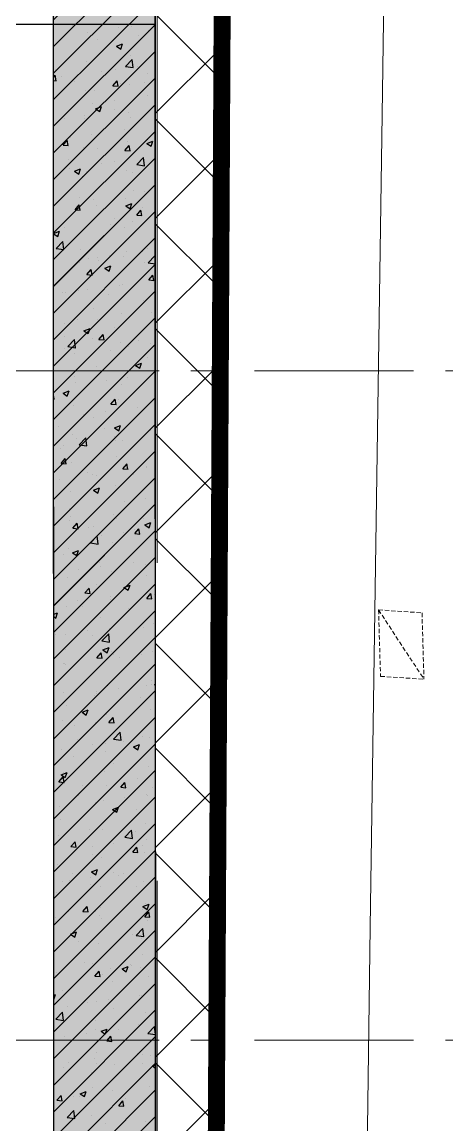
# Model space of a CAD drawing. Header units: millimetres. Extents: x -346728 to 1320345, y -537202 to -385966.
# Drawn here: x 241120 to 246128, y -457691 to -444677 of the extents above; entities that cross this region are included whole.
import ezdxf
from ezdxf.xclip import XClip

# ---------------------------------------------------------------- set-up
doc = ezdxf.new("R2010")
doc.units = ezdxf.units.MM
doc.header["$LTSCALE"] = 100
doc.header["$XCLIPFRAME"] = 2
for name, pattern in [('DASHED2', [0.375, 0.25, -0.125]), ('NETNHA500', [0.75, 0.5, -0.25]), ('X1326_GLB$0$CENTER', [2, 1.25, -0.25, 0.25, -0.25])]:
    doc.linetypes.add(name, pattern=pattern)
for name, color, linetype, lineweight in [('0 T TEXT', 7, 'Continuous', 13), ('L.DUONG', 234, 'Continuous', 15), ('LINE', 7, 'Continuous', 13), ('X1326_GLB$0$A-tim', 8, 'X1326_GLB$0$CENTER', 9)]:
    doc.layers.add(name, color=color, linetype=linetype, lineweight=lineweight)
for name, color, linetype in [('hach', 253, 'Continuous'), ('NHA', 3, 'NETNHA500'), ('W2', 4, 'Continuous'), ('X1326_COL_B4$0$CS', 253, 'Continuous'), ('XR_1326_csPL$0$hach', 253, 'Continuous'), ('XR_1326_csPL$0$W2', 4, 'Continuous')]:
    doc.layers.add(name, color=color, linetype=linetype)
doc.linetypes.add('FENCELINE2', pattern='A,0.25,-0.1,[132,ltypeshp.shx,S=0.1,R=0,X=-0.1,Y=0],-0.1,1', length=1.45)

# ---------------------------------------------------------------- blocks, each defined once
blk = doc.blocks.new('LVL-KHUNGTEN')
blk.add_lwpolyline([(61072.9, 41092.8), (119123.5, 41092.8), (119123.5, 61.9), (61072.9, 61.9)], close=True)
blk = doc.blocks.new('mb duong hh')
at = {"layer": '0 T TEXT', "color": 8, "linetype": 'DASHED2', "ltscale": 300}
blk.add_lwpolyline([(75940, 34596), (80501, 41668), (80491, 88861), (75484, 93868), (-20031, 93860), (-33610, 75885), (-26182, 55955), (-6300, 2612), (0, 0)], close=True, dxfattribs=at)
at = {"layer": 'LINE', "color": 252, "lineweight": 9}
blk.add_lwpolyline([(46995, 21406), (48214, 19209), (55528, 22490), (79633, 34556), (82900, 40330), (83008, 48620), (83152, 58204), (83577, 88420), (83093, 88629)], dxfattribs=at)
at = {"layer": 'NHA', "color": 252, "lineweight": 9}
for p, q in [((83108, 52364), (83620, 52330)), ((83108, 52364), (83643, 51546)), ((83108, 52364), (83131, 51580)), ((83620, 52330), (83643, 51546)), ((83131, 51580), (83643, 51546))]:
    blk.add_line(p, q, dxfattribs=at)
blk = doc.blocks.new('MB HANG RAO TAM')
h = blk.add_hatch()
h.set_pattern_fill('ANSI37', color=8, scale=7000, style=0)
h.set_pattern_definition([(45, (527887.4, 631399.9), (-618.7184, 618.7184), []), (135, (527887.4, 631399.9), (-618.7184, -618.7184), [])])
h.paths.add_polyline_path([(89794, 74797), (94796, 69797), (94804, 22611), (90246, 15544), (52523, -1634), (34324, -9922), (14325, -19029), (8025, -16417), (-19267, 56832), (-5688, 74797), (41806, 74797), (65797, 74797)], flags=16)
h.paths.add_polyline_path([(-17293, 40146), (-15160, 40938), (-12777, 34516), (-15127, 33730), (-10493, 20001), (4784, -19373), (12548, -21453), (91490, 14752), (95488, 20874), (95620, 46027), (95770, 74597), (91825, 78101), (52350, 76926), (14008, 75822), (-9259, 75871), (-23844, 71027), (-24251, 60760)])
at = {"layer": 'L.DUONG', "color": 94, "linetype": 'FENCELINE2', "ltscale": 25, "const_width": 200, "elevation": 7850}
blk.add_lwpolyline([(13898, 75822), (14369, 75824), (20809, 75968), (32497, 76335), (48850, 76822), (75776, 77623), (91825, 78101), (95770, 74597), (95712, 63657), (95684, 58344), (95610, 44235), (95553, 33268), (95488, 20874), (91490, 14752), (75806, 7559), (49624, -4449), (26632, -14994), (12548, -21453), (4784, -19373), (0, -7161), (-6626, 9890)], dxfattribs=at)
at = {"layer": 'XR_1326_csPL$0$W2', "color": 7, "ltscale": 0.5, "elevation": 0}
blk.add_lwpolyline([(8025, -16417), (14325, -19029), (90246, 15544), (94804, 22611), (94796, 69797), (89794, 74797), (-5688, 74797), (-19267, 56832)], close=True, dxfattribs=at)

msp = doc.modelspace()

# ---------------------------------------------------------------- hatches: boundary and pattern name
at = {"layer": 'hach'}
h = msp.add_hatch(dxfattribs=at)
h.set_pattern_fill('ANSI31', color=256, scale=70)
h.set_pattern_definition([(45, (121918.56, -508591.22), (-157.15448, 157.15448), [])])
h.paths.add_polyline_path([(142200.7, -410142.2), (128621.2, -428107.5), (155914.1, -501359), (162214.1, -503970.9), (238136.4, -469396.6), (242695.2, -462329.4), (242687.2, -415142.7), (237685.1, -410142.2)])
h.paths.add_polyline_path([(142797.9, -411342.2), (129975.7, -428305.7), (156856.2, -500450.6), (162191.6, -502662.6), (237318.8, -468450.4), (241495.1, -461976.1), (241487, -415639.4), (237188.2, -411342.2)], flags=16)
h = msp.add_hatch(dxfattribs=at)
h.set_pattern_fill('AR-CONC', color=256, scale=4)
h.set_pattern_definition([(50, (121918.56, -508591.2), (728.7387, -63.7563), [76.2, -838.2]), (355, (121918.56, -508591.2), (-140.9737, 764.2274), [60.96, -670.5623]), (100.45144, (121979.3, -508596.54), (587.765, 700.471), [64.76, -712.361]), (46.1842, (121918.6, -508388), (1084.316, -168.1693), [114.3, -1257.3]), (96.63556, (122008.9, -508402), (949.6165, 989.7045), [97.14, -1068.5424]), (351.18415, (121918.6, -508388), (949.6165, 989.7045), [91.44, -1005.839]), (21, (122020.16, -508438.8), (606.4576, -409.0608), [76.2, -838.2]), (326, (122020.16, -508438.8), (247.208, 736.752), [60.96, -670.56]), (71.45144, (122070.7, -508472.9), (853.6657, 327.691), [64.76, -712.3598]), (37.5, (121918.56, -508591.22), (12.3544, 338.22016), [0, -662.432, 0, -680.72, 0, -673.1]), (7.5, (121918.56, -508591.22), (267.27865, 400.7223), [0, -388.112, 0, -647.192, 0, -256.54]), (327.5, (121692, -508591.22), (542.3624, -22.91498), [0, -254, 0, -792.48, 0, -1051.56]), (317.5, (121590.4, -508591.2), (592.5167, 101.706), [0, -330.2, 0, -526.288, 0, -746.76])])
h.paths.add_polyline_path([(142200.7, -410142.2), (128621.2, -428107.5), (155914.1, -501359), (162214.1, -503970.9), (238136.4, -469396.6), (242695.2, -462329.4), (242687.2, -415142.7), (237685.1, -410142.2)])
h.paths.add_polyline_path([(142797.9, -411342.2), (129975.7, -428305.7), (156856.2, -500450.6), (162191.6, -502662.6), (237318.8, -468450.4), (241495.1, -461976.1), (241487, -415639.4), (237188.2, -411342.2)], flags=16)

# ---------------------------------------------------------------- linework, layer by layer
at = {"layer": 'W2', "ltscale": 0.5, "elevation": -1404.9}
for points in [[(142200.7, -410142.2), (128621.2, -428107.5), (155914.1, -501359), (162214.1, -503970.9), (238136.4, -469396.6), (242695.2, -462329.4), (242686.9, -415142.1), (237685.1, -410142.2)], [(142797.9, -411342.2), (129975.7, -428305.7), (156856.2, -500450.6), (162191.6, -502662.6), (237318.8, -468450.4), (241495.1, -461976.1), (241487, -415639.4), (237188.2, -411342.2)]]:
    msp.add_lwpolyline(points, close=True, dxfattribs=at)
at = {"layer": 'X1326_COL_B4$0$CS', "linetype": 'ByBlock', "ltscale": 8, "elevation": -1404.9, "flags": 128}
msp.add_lwpolyline([(242692.2, -444707.5), (115342.7, -444707.5)], dxfattribs=at)
at = {"layer": 'X1326_GLB$0$A-tim', "ltscale": 15}
for p, q in [((120859.5, -448791.5, -1404.9), (255546, -448791.5, -1404.9)), ((120859.5, -456691.6, -1404.9), (255546, -456691.6, -1404.9))]:
    msp.add_line(p, q, dxfattribs=at)
at = {"layer": 'XR_1326_csPL$0$hach', "color": 250}
for p, q in [((241492.2, -444964.6, -1404.9), (242692, -443764.7, -1404.9)), ((241492.2, -445278.9, -1404.9), (242692.1, -444079, -1404.9)), ((241492.3, -445593.1, -1404.9), (242692.2, -444393.2, -1404.9)), ((241492.3, -445907.4, -1404.9), (242692.2, -444707.5, -1404.9)), ((241717.3, -444721.3, -1404.9), (241717.3, -444721.3, -1404.9)), ((241891.7, -444804.3, -1404.9), (241891.7, -444804.3, -1404.9)), ((242259.6, -444744.2, -1404.9), (242259.6, -444744.2, -1404.9)), ((242413.3, -444732.7, -1404.9), (242413.3, -444732.7, -1404.9)), ((242604.6, -444780.8, -1404.9), (242604.6, -444780.8, -1404.9)), ((241849.1, -444917.1, -1404.9), (241849.1, -444917.1, -1404.9)), ((242012.1, -444882.5, -1404.9), (242012.1, -444882.5, -1404.9)), ((242232.4, -444963.5, -1404.9), (242303.5, -444936.2, -1404.9)), ((242282.9, -444997.7, -1404.9), (242303.5, -444936.3, -1404.9)), ((242490.8, -444832.6, -1404.9), (242490.8, -444832.6, -1404.9)), ((241492.4, -446221.6, -1404.9), (242692.3, -445021.8, -1404.9)), ((242232.3, -444963.6, -1404.9), (242282.9, -444997.7, -1404.9)), ((242401, -445070.9, -1404.9), (242401, -445070.9, -1404.9)), ((241879.3, -445142.5, -1404.9), (241879.3, -445142.5, -1404.9)), ((242338.1, -445201.4, -1404.9), (242417.3, -445119, -1404.9)), ((242338.1, -445201.4, -1404.9), (242428.5, -445215.4, -1404.9)), ((242428.4, -445215.4, -1404.9), (242417.2, -445119, -1404.9)), ((242477.9, -445199.8, -1404.9), (242477.9, -445199.8, -1404.9)), ((241492.2, -445328.7, -1404.9), (241511.3, -445306, -1404.9)), ((241522.9, -445369.7, -1404.9), (241511.1, -445306, -1404.9)), ((241519.4, -445240.5, -1404.9), (241519.4, -445240.5, -1404.9)), ((241581.9, -445317.8, -1404.9), (241581.9, -445317.8, -1404.9)), ((242061.8, -445263.4, -1404.9), (242061.8, -445263.4, -1404.9)), ((242223.5, -445233.3, -1404.9), (242223.5, -445233.3, -1404.9)), ((242604.1, -445286.3, -1404.9), (242604.1, -445286.3, -1404.9)), ((241492.2, -445367, -1404.9), (241523, -445369.7, -1404.9)), ((241492.4, -446535.9, -1404.9), (242692.3, -445336, -1404.9)), ((241733.6, -445376.9, -1404.9), (241733.6, -445376.9, -1404.9)), ((242191.1, -445428.1, -1404.9), (242240, -445369.7, -1404.9)), ((242191.1, -445428.1, -1404.9), (242251.8, -445433.4, -1404.9)), ((242251.6, -445433.5, -1404.9), (242239.8, -445369.8, -1404.9)), ((242276, -445399.9, -1404.9), (242276, -445399.9, -1404.9)), ((242388.6, -445409.2, -1404.9), (242388.6, -445409.2, -1404.9)), ((242562.6, -445387, -1404.9), (242562.6, -445387, -1404.9)), ((241867, -445480.7, -1404.9), (241867, -445480.7, -1404.9)), ((241970.1, -445488.7, -1404.9), (241970.1, -445488.7, -1404.9)), ((242595.4, -445549.9, -1404.9), (242595.4, -445549.9, -1404.9)), ((241492.5, -446850.1, -1404.9), (242692.4, -445650.3, -1404.9)), ((241956.2, -445634, -1404.9), (241956.2, -445634, -1404.9)), ((241985.1, -445700.3, -1404.9), (242056.3, -445673, -1404.9)), ((241985.1, -445700.4, -1404.9), (242035.6, -445734.5, -1404.9)), ((242035.6, -445734.5, -1404.9), (242056.2, -445673.1, -1404.9)), ((242210.6, -445600.5, -1404.9), (242210.6, -445600.5, -1404.9)), ((242213.6, -445711.8, -1404.9), (242213.6, -445711.8, -1404.9)), ((241621.1, -445813.5, -1404.9), (241621.1, -445813.5, -1404.9)), ((241854.6, -445818.9, -1404.9), (241854.6, -445818.9, -1404.9)), ((241859.6, -445779.8, -1404.9), (241859.6, -445779.8, -1404.9)), ((242376.3, -445747.4, -1404.9), (242376.3, -445747.4, -1404.9)), ((242402, -445802.7, -1404.9), (242402, -445802.7, -1404.9)), ((241492.5, -447164.4, -1404.9), (242692.4, -445964.5, -1404.9)), ((242328.1, -445950.6, -1404.9), (242328.1, -445950.6, -1404.9)), ((241603.3, -446128.6, -1404.9), (241652.3, -446070.2, -1404.9)), ((241663.8, -446133.9, -1404.9), (241652.1, -446070.2, -1404.9)), ((241689, -446034.7, -1404.9), (241689, -446034.7, -1404.9)), ((241943.3, -446001.3, -1404.9), (241943.3, -446001.3, -1404.9)), ((242363.9, -446085.6, -1404.9), (242363.9, -446085.6, -1404.9)), ((242591.6, -446109.3, -1404.9), (242662.7, -446082, -1404.9)), ((242591.6, -446109.4, -1404.9), (242642.1, -446143.5, -1404.9)), ((242601.6, -446067.4, -1404.9), (242601.6, -446067.4, -1404.9)), ((242642.1, -446143.5, -1404.9), (242662.7, -446082.1, -1404.9)), ((241603.3, -446128.6, -1404.9), (241664, -446133.9, -1404.9)), ((241842.3, -446157.1, -1404.9), (241842.3, -446157.1, -1404.9)), ((242009.1, -446169.1, -1404.9), (242009.1, -446169.1, -1404.9)), ((242332, -446192.3, -1404.9), (242381, -446134, -1404.9)), ((242332, -446192.3, -1404.9), (242392.8, -446197.7, -1404.9)), ((242392.6, -446197.7, -1404.9), (242380.8, -446134, -1404.9)), ((241492.6, -447478.7, -1404.9), (242692.5, -446278.8, -1404.9)), ((241661.8, -446299, -1404.9), (241661.8, -446299, -1404.9)), ((242060.8, -446351.3, -1404.9), (242060.8, -446351.3, -1404.9)), ((242204.2, -446321.9, -1404.9), (242204.2, -446321.9, -1404.9)), ((242472.8, -446359.3, -1404.9), (242552, -446276.8, -1404.9)), ((242472.8, -446359.2, -1404.9), (242563.2, -446373.3, -1404.9)), ((242563.1, -446373.3, -1404.9), (242551.9, -446276.8, -1404.9)), ((241676, -446402, -1404.9), (241676, -446402, -1404.9)), ((241737.9, -446437, -1404.9), (241809.1, -446409.7, -1404.9)), ((241737.9, -446437.1, -1404.9), (241788.4, -446471.2, -1404.9)), ((241788.4, -446471.2, -1404.9), (241809, -446409.8, -1404.9)), ((241829.9, -446495.4, -1404.9), (241829.9, -446495.4, -1404.9)), ((241876, -446435.5, -1404.9), (241876, -446435.5, -1404.9)), ((242351.6, -446423.8, -1404.9), (242351.6, -446423.8, -1404.9)), ((242418.4, -446458.4, -1404.9), (242418.4, -446458.4, -1404.9)), ((241492.7, -447792.9, -1404.9), (242692.5, -446593, -1404.9)), ((242689.5, -446634.1, -1404.9), (242689.5, -446634.1, -1404.9)), ((241793.5, -446752, -1404.9), (241793.5, -446752, -1404.9)), ((242339.2, -446762, -1404.9), (242339.2, -446762, -1404.9)), ((242435.2, -446667.6, -1404.9), (242435.2, -446667.6, -1404.9)), ((242559.6, -446673.6, -1404.9), (242559.6, -446673.6, -1404.9)), ((241744.3, -446892.8, -1404.9), (241793.2, -446834.4, -1404.9)), ((241744.3, -446892.8, -1404.9), (241805, -446898.1, -1404.9)), ((241804.8, -446898.2, -1404.9), (241793, -446834.5, -1404.9)), ((241817.6, -446833.6, -1404.9), (241817.6, -446833.6, -1404.9)), ((241967.1, -446775.3, -1404.9), (241967.1, -446775.3, -1404.9)), ((242002, -446838.4, -1404.9), (242002, -446838.4, -1404.9)), ((242344.4, -446846.1, -1404.9), (242415.5, -446818.8, -1404.9)), ((242344.4, -446846.2, -1404.9), (242394.9, -446880.3, -1404.9)), ((242394.9, -446880.3, -1404.9), (242415.5, -446818.9, -1404.9)), ((242544.4, -446861.3, -1404.9), (242544.4, -446861.3, -1404.9)), ((241492.7, -448107.2, -1404.9), (242692.6, -446907.3, -1404.9)), ((242210.6, -446998.4, -1404.9), (242210.6, -446998.4, -1404.9)), ((242473, -446956.6, -1404.9), (242522, -446898.2, -1404.9)), ((242473, -446956.6, -1404.9), (242533.7, -446961.9, -1404.9)), ((242533.5, -446961.9, -1404.9), (242521.8, -446898.2, -1404.9)), ((241492.5, -447173.1, -1404.9), (241561.9, -447146.5, -1404.9)), ((241526.3, -447152.8, -1404.9), (241526.3, -447152.8, -1404.9)), ((241541.2, -447208, -1404.9), (241561.8, -447146.6, -1404.9)), ((241618.1, -447100.1, -1404.9), (241618.1, -447100.1, -1404.9)), ((242167.9, -447068.3, -1404.9), (242167.9, -447068.3, -1404.9)), ((242326.9, -447100.3, -1404.9), (242326.9, -447100.3, -1404.9)), ((242422.3, -447034.8, -1404.9), (242422.3, -447034.8, -1404.9)), ((241492.5, -447175.1, -1404.9), (241541.2, -447208, -1404.9)), ((241492.8, -448421.4, -1404.9), (242692.6, -447221.5, -1404.9)), ((241523.2, -447349, -1404.9), (241602.3, -447266.5, -1404.9)), ((241613.5, -447363, -1404.9), (241602.3, -447266.5, -1404.9)), ((241805.2, -447171.8, -1404.9), (241805.2, -447171.8, -1404.9)), ((241523.2, -447348.9, -1404.9), (241613.5, -447363, -1404.9)), ((241804.2, -447357.5, -1404.9), (241804.2, -447357.5, -1404.9)), ((242346.5, -447380.4, -1404.9), (242346.5, -447380.4, -1404.9)), ((242539.8, -447384.9, -1404.9), (242539.8, -447384.9, -1404.9)), ((242598.6, -447353.9, -1404.9), (242598.6, -447353.9, -1404.9)), ((241492.8, -448735.7, -1404.9), (242692.7, -447535.8, -1404.9)), ((241792.9, -447510, -1404.9), (241792.9, -447510, -1404.9)), ((241900.6, -447469, -1404.9), (241900.6, -447469, -1404.9)), ((242006.1, -447455.6, -1404.9), (242006.1, -447455.6, -1404.9)), ((242018.4, -447494, -1404.9), (242018.4, -447494, -1404.9)), ((242155, -447435.5, -1404.9), (242155, -447435.5, -1404.9)), ((242314.5, -447438.5, -1404.9), (242314.5, -447438.5, -1404.9)), ((242560.8, -447516.9, -1404.9), (242560.8, -447516.9, -1404.9)), ((242607.5, -447517.2, -1404.9), (242686.7, -447434.7, -1404.9)), ((242607.5, -447517.1, -1404.9), (242692.7, -447530.3, -1404.9)), ((242692.7, -447486.8, -1404.9), (242686.6, -447434.7, -1404.9)), ((241885.2, -447657, -1404.9), (241934.2, -447598.7, -1404.9)), ((241885.2, -447657, -1404.9), (241946, -447662.4, -1404.9)), ((241945.8, -447662.4, -1404.9), (241934, -447598.7, -1404.9)), ((242097.1, -447582.9, -1404.9), (242147.7, -447617, -1404.9)), ((242097.2, -447582.8, -1404.9), (242168.3, -447555.5, -1404.9)), ((242147.7, -447617, -1404.9), (242168.3, -447555.6, -1404.9)), ((242614, -447720.8, -1404.9), (242663, -447662.4, -1404.9)), ((242674.5, -447726.1, -1404.9), (242662.8, -447662.5, -1404.9)), ((242272.5, -447785.6, -1404.9), (242272.5, -447785.6, -1404.9)), ((242302.2, -447776.7, -1404.9), (242302.2, -447776.7, -1404.9)), ((242614, -447720.8, -1404.9), (242674.7, -447726.1, -1404.9)), ((241492.9, -449049.9, -1404.9), (242692.7, -447850.1, -1404.9)), ((241602, -447874, -1404.9), (241602, -447874, -1404.9)), ((241633.3, -447869.7, -1404.9), (241633.3, -447869.7, -1404.9)), ((241780.5, -447848.2, -1404.9), (241780.5, -447848.2, -1404.9)), ((241887.7, -447836.3, -1404.9), (241887.7, -447836.3, -1404.9)), ((242144.4, -447896.9, -1404.9), (242144.4, -447896.9, -1404.9)), ((242686.8, -447919.8, -1404.9), (242686.8, -447919.8, -1404.9)), ((241964.1, -448061.8, -1404.9), (241964.1, -448061.8, -1404.9)), ((242556.6, -447960.1, -1404.9), (242556.6, -447960.1, -1404.9)), ((241492.9, -449364.2, -1404.9), (242692.8, -448164.3, -1404.9)), ((241768.1, -448186.5, -1404.9), (241768.1, -448186.5, -1404.9)), ((242005.2, -448186.3, -1404.9), (242005.2, -448186.3, -1404.9)), ((242289.8, -448114.9, -1404.9), (242289.8, -448114.9, -1404.9)), ((242646.9, -448101.8, -1404.9), (242646.9, -448101.8, -1404.9)), ((241620.4, -448237, -1404.9), (241620.4, -448237, -1404.9)), ((241849.9, -448319.7, -1404.9), (241900.5, -448353.8, -1404.9)), ((241850, -448319.6, -1404.9), (241921.1, -448292.3, -1404.9)), ((241900.5, -448353.8, -1404.9), (241921.1, -448292.4, -1404.9)), ((242207.6, -448284.9, -1404.9), (242207.6, -448284.9, -1404.9)), ((241615.1, -448386.6, -1404.9), (241615.1, -448386.6, -1404.9)), ((241657.9, -448506.9, -1404.9), (241737, -448424.4, -1404.9)), ((241748.2, -448520.9, -1404.9), (241737, -448424.4, -1404.9)), ((241946.6, -448416.1, -1404.9), (241946.6, -448416.1, -1404.9)), ((242026.2, -448421.3, -1404.9), (242075.2, -448362.9, -1404.9)), ((242026.2, -448421.3, -1404.9), (242086.9, -448426.6, -1404.9)), ((242086.7, -448426.6, -1404.9), (242075, -448362.9, -1404.9)), ((242277.4, -448453.1, -1404.9), (242277.4, -448453.1, -1404.9)), ((242488.9, -448439, -1404.9), (242488.9, -448439, -1404.9)), ((241493, -449678.4, -1404.9), (242692.8, -448478.6, -1404.9)), ((241618.4, -448529.6, -1404.9), (241618.4, -448529.6, -1404.9)), ((241657.9, -448506.8, -1404.9), (241748.2, -448520.8, -1404.9)), ((241755.8, -448524.7, -1404.9), (241755.8, -448524.7, -1404.9)), ((242160.8, -448552.5, -1404.9), (242160.8, -448552.5, -1404.9)), ((242379.6, -448502.6, -1404.9), (242379.6, -448502.6, -1404.9)), ((242633.9, -448469.1, -1404.9), (242633.9, -448469.1, -1404.9)), ((241737.9, -448587, -1404.9), (241737.9, -448587, -1404.9)), ((242456.4, -448728.6, -1404.9), (242527.6, -448701.3, -1404.9)), ((242506.9, -448762.8, -1404.9), (242527.5, -448701.4, -1404.9)), ((242595.6, -448640.5, -1404.9), (242595.6, -448640.5, -1404.9)), ((241493, -449992.7, -1404.9), (242692.9, -448792.8, -1404.9)), ((242003.1, -448742.2, -1404.9), (242003.1, -448742.2, -1404.9)), ((242265.1, -448791.4, -1404.9), (242265.1, -448791.4, -1404.9)), ((242456.4, -448728.7, -1404.9), (242506.9, -448762.8, -1404.9)), ((241743.4, -448862.9, -1404.9), (241743.4, -448862.9, -1404.9)), ((241744.4, -448932.5, -1404.9), (241744.4, -448932.5, -1404.9)), ((242112.3, -448903.3, -1404.9), (242112.3, -448903.3, -1404.9)), ((242286.8, -448955.4, -1404.9), (242286.8, -448955.4, -1404.9)), ((242366.7, -448869.8, -1404.9), (242366.7, -448869.8, -1404.9)), ((241499, -449127.1, -1404.9), (241492.9, -449094.1, -1404.9)), ((241602.7, -449056.4, -1404.9), (241653.3, -449090.5, -1404.9)), ((241602.8, -449056.3, -1404.9), (241673.9, -449029, -1404.9)), ((241653.3, -449090.5, -1404.9), (241673.9, -449029.1, -1404.9)), ((241492.9, -449126.5, -1404.9), (241499.2, -449127, -1404.9)), ((241493.1, -450306.9, -1404.9), (242693, -449107.1, -1404.9)), ((241731.1, -449201.1, -1404.9), (241731.1, -449201.1, -1404.9)), ((242167.2, -449185.5, -1404.9), (242216.2, -449127.1, -1404.9)), ((242167.2, -449185.5, -1404.9), (242227.9, -449190.8, -1404.9)), ((242227.7, -449190.8, -1404.9), (242216, -449127.2, -1404.9)), ((242252.7, -449129.6, -1404.9), (242252.7, -449129.6, -1404.9)), ((242484.2, -449219.9, -1404.9), (242484.2, -449219.9, -1404.9)), ((241845, -449304, -1404.9), (241845, -449304, -1404.9)), ((241961.1, -449348.4, -1404.9), (241961.1, -449348.4, -1404.9)), ((242099.4, -449270.5, -1404.9), (242099.4, -449270.5, -1404.9)), ((242553.7, -449246.7, -1404.9), (242553.7, -449246.7, -1404.9)), ((241493.2, -450621.2, -1404.9), (242693, -449421.3, -1404.9)), ((241546.6, -449451.7, -1404.9), (241546.6, -449451.7, -1404.9)), ((242088.9, -449474.6, -1404.9), (242088.9, -449474.6, -1404.9)), ((242209.2, -449465.4, -1404.9), (242280.4, -449438.1, -1404.9)), ((242209.2, -449465.5, -1404.9), (242259.7, -449499.6, -1404.9)), ((242240.4, -449467.8, -1404.9), (242240.4, -449467.8, -1404.9)), ((242259.7, -449499.6, -1404.9), (242280.3, -449438.2, -1404.9)), ((241718.7, -449539.3, -1404.9), (241718.7, -449539.3, -1404.9)), ((241760.8, -449588.1, -1404.9), (241760.8, -449588.1, -1404.9)), ((241792.6, -449664.8, -1404.9), (241871.7, -449582.3, -1404.9)), ((241882.9, -449678.8, -1404.9), (241871.7, -449582.3, -1404.9)), ((242204.6, -449571.5, -1404.9), (242204.6, -449571.5, -1404.9)), ((242216.9, -449620.6, -1404.9), (242216.9, -449620.6, -1404.9)), ((242303.2, -449611.1, -1404.9), (242303.2, -449611.1, -1404.9)), ((242631.3, -449497.5, -1404.9), (242631.3, -449497.5, -1404.9)), ((241493.2, -450935.4, -1404.9), (242693.1, -449735.6, -1404.9)), ((241577.7, -449704.7, -1404.9), (241577.7, -449704.7, -1404.9)), ((241612.1, -449673.2, -1404.9), (241612.1, -449673.2, -1404.9)), ((241792.6, -449664.7, -1404.9), (241882.9, -449678.7, -1404.9)), ((241832.1, -449671.2, -1404.9), (241832.1, -449671.2, -1404.9)), ((241579.4, -449886, -1404.9), (241628.4, -449827.6, -1404.9)), ((241579.4, -449886, -1404.9), (241640.1, -449891.3, -1404.9)), ((241639.9, -449891.3, -1404.9), (241628.2, -449827.6, -1404.9)), ((241706.4, -449877.6, -1404.9), (241706.4, -449877.6, -1404.9)), ((242228, -449806, -1404.9), (242228, -449806, -1404.9)), ((241886.8, -449991, -1404.9), (241886.8, -449991, -1404.9)), ((242308.2, -449949.7, -1404.9), (242357.1, -449891.3, -1404.9)), ((242308.2, -449949.7, -1404.9), (242368.9, -449955, -1404.9)), ((242368.7, -449955.1, -1404.9), (242356.9, -449891.4, -1404.9)), ((242429.2, -450013.9, -1404.9), (242429.2, -450013.9, -1404.9)), ((242591.3, -449936.8, -1404.9), (242591.3, -449936.8, -1404.9)), ((242592.6, -449927, -1404.9), (242592.6, -449927, -1404.9)), ((241493.3, -451249.7, -1404.9), (242693.1, -450049.8, -1404.9)), ((241564.8, -450072, -1404.9), (241564.8, -450072, -1404.9)), ((241949.6, -450021.3, -1404.9), (241949.6, -450021.3, -1404.9)), ((242000.1, -450028.7, -1404.9), (242000.1, -450028.7, -1404.9)), ((242215.7, -450144.2, -1404.9), (242215.7, -450144.2, -1404.9)), ((241694, -450215.8, -1404.9), (241694, -450215.8, -1404.9)), ((241962, -450202.2, -1404.9), (242033.2, -450174.8, -1404.9)), ((241962, -450202.2, -1404.9), (242012.5, -450236.3, -1404.9)), ((242012.5, -450236.3, -1404.9), (242033.1, -450174.9, -1404.9)), ((241493.3, -451563.9, -1404.9), (242693.2, -450364.1, -1404.9)), ((242324, -450337.6, -1404.9), (242324, -450337.6, -1404.9)), ((242578.3, -450304.1, -1404.9), (242578.3, -450304.1, -1404.9)), ((241682.3, -450422, -1404.9), (241682.3, -450422, -1404.9)), ((241689, -450510.2, -1404.9), (241689, -450510.2, -1404.9)), ((242203.3, -450482.5, -1404.9), (242203.3, -450482.5, -1404.9)), ((242231.3, -450533.1, -1404.9), (242231.3, -450533.1, -1404.9)), ((242550.7, -450533.2, -1404.9), (242550.7, -450533.2, -1404.9)), ((241681.7, -450554, -1404.9), (241681.7, -450554, -1404.9)), ((241720.4, -450650.2, -1404.9), (241769.4, -450591.8, -1404.9)), ((241720.4, -450650.2, -1404.9), (241781.1, -450655.5, -1404.9)), ((241780.9, -450655.5, -1404.9), (241769.2, -450591.9, -1404.9)), ((241903.2, -450646.7, -1404.9), (241903.2, -450646.7, -1404.9)), ((241958.1, -450634.9, -1404.9), (241958.1, -450634.9, -1404.9)), ((242449.1, -450713.9, -1404.9), (242498.1, -450655.6, -1404.9)), ((242509.7, -450719.3, -1404.9), (242497.9, -450655.6, -1404.9)), ((242568.4, -450611.3, -1404.9), (242619, -450645.4, -1404.9)), ((242568.5, -450611.2, -1404.9), (242639.6, -450583.9, -1404.9)), ((242619, -450645.4, -1404.9), (242639.6, -450584, -1404.9)), ((241493.4, -451878.2, -1404.9), (242693.2, -450678.4, -1404.9)), ((241927.3, -450822.6, -1404.9), (242006.4, -450740.2, -1404.9)), ((242017.6, -450836.6, -1404.9), (242006.4, -450740.2, -1404.9)), ((242056.7, -450738.3, -1404.9), (242056.7, -450738.3, -1404.9)), ((242311.1, -450704.8, -1404.9), (242311.1, -450704.8, -1404.9)), ((242445.5, -450669.6, -1404.9), (242445.5, -450669.6, -1404.9)), ((242449.1, -450713.9, -1404.9), (242509.9, -450719.3, -1404.9)), ((241669.3, -450892.2, -1404.9), (241669.3, -450892.2, -1404.9)), ((241714.8, -450938.9, -1404.9), (241786, -450911.6, -1404.9)), ((241765.3, -450973.1, -1404.9), (241785.9, -450911.7, -1404.9)), ((241927.3, -450822.6, -1404.9), (242017.6, -450836.6, -1404.9)), ((242191, -450820.7, -1404.9), (242191, -450820.7, -1404.9)), ((242201.6, -450858, -1404.9), (242201.6, -450858, -1404.9)), ((241493.4, -452192.5, -1404.9), (242693.3, -450992.6, -1404.9)), ((241609.1, -450959.7, -1404.9), (241609.1, -450959.7, -1404.9)), ((241714.8, -450939, -1404.9), (241765.3, -450973.1, -1404.9)), ((242029.2, -451049.6, -1404.9), (242029.2, -451049.6, -1404.9)), ((242428.6, -451054.9, -1404.9), (242428.6, -451054.9, -1404.9)), ((241789.4, -451139, -1404.9), (241789.4, -451139, -1404.9)), ((242043.8, -451105.5, -1404.9), (242043.8, -451105.5, -1404.9)), ((242178.6, -451158.9, -1404.9), (242178.6, -451158.9, -1404.9)), ((242571.6, -451072.5, -1404.9), (242571.6, -451072.5, -1404.9)), ((242691.8, -451093.9, -1404.9), (242691.8, -451093.9, -1404.9)), ((241493.5, -452506.7, -1404.9), (242693.3, -451306.9, -1404.9)), ((241657, -451230.4, -1404.9), (241657, -451230.4, -1404.9)), ((241997.1, -451315.3, -1404.9), (241997.1, -451315.3, -1404.9)), ((242589.6, -451213.6, -1404.9), (242589.6, -451213.6, -1404.9)), ((241861.4, -451414.4, -1404.9), (241910.3, -451356, -1404.9)), ((241861.4, -451414.4, -1404.9), (241922.1, -451419.7, -1404.9)), ((241921.9, -451419.8, -1404.9), (241910.1, -451356.1, -1404.9)), ((242321.2, -451348.1, -1404.9), (242371.8, -451382.1, -1404.9)), ((242321.3, -451348, -1404.9), (242392.4, -451320.7, -1404.9)), ((242371.8, -451382.1, -1404.9), (242392.4, -451320.7, -1404.9)), ((242590.1, -451478.2, -1404.9), (242639.1, -451419.8, -1404.9)), ((242650.6, -451483.5, -1404.9), (242638.9, -451419.8, -1404.9)), ((242679.4, -451432.1, -1404.9), (242679.4, -451432.1, -1404.9)), ((241522.1, -451539.7, -1404.9), (241522.1, -451539.7, -1404.9)), ((241644.6, -451568.7, -1404.9), (241644.6, -451568.7, -1404.9)), ((241776.5, -451506.2, -1404.9), (241776.5, -451506.2, -1404.9)), ((241831.3, -451568.7, -1404.9), (241831.3, -451568.7, -1404.9)), ((242161.3, -451455.6, -1404.9), (242161.3, -451455.6, -1404.9)), ((242166.3, -451497.1, -1404.9), (242166.3, -451497.1, -1404.9)), ((242590.1, -451478.2, -1404.9), (242650.8, -451483.5, -1404.9)), ((241493.3, -451665.8, -1404.9), (241538.7, -451648.4, -1404.9)), ((241493.3, -451693.1, -1404.9), (241518.1, -451709.8, -1404.9)), ((241493.5, -452821, -1404.9), (242693.4, -451621.1, -1404.9)), ((241503.2, -451682.3, -1404.9), (241503.2, -451682.3, -1404.9)), ((241518.1, -451709.8, -1404.9), (241538.7, -451648.4, -1404.9)), ((242045.6, -451705.2, -1404.9), (242045.6, -451705.2, -1404.9)), ((242373.7, -451591.6, -1404.9), (242373.7, -451591.6, -1404.9)), ((242153.9, -451835.3, -1404.9), (242153.9, -451835.3, -1404.9)), ((242535.7, -451771.8, -1404.9), (242535.7, -451771.8, -1404.9)), ((242547.7, -451819.8, -1404.9), (242547.7, -451819.8, -1404.9)), ((242587.9, -451728.1, -1404.9), (242587.9, -451728.1, -1404.9)), ((242667.1, -451770.3, -1404.9), (242667.1, -451770.3, -1404.9)), ((241493.6, -453135.2, -1404.9), (242693.4, -451935.4, -1404.9)), ((241509.2, -451907, -1404.9), (241509.2, -451907, -1404.9)), ((241632.2, -451906.9, -1404.9), (241632.2, -451906.9, -1404.9)), ((241894, -451856.3, -1404.9), (241894, -451856.3, -1404.9)), ((241955.1, -451921.5, -1404.9), (241955.1, -451921.5, -1404.9)), ((242062, -451980.5, -1404.9), (242141.1, -451898, -1404.9)), ((242152.3, -451994.5, -1404.9), (242141.1, -451898, -1404.9)), ((241629.2, -452085.2, -1404.9), (241629.2, -452085.2, -1404.9)), ((242062, -451980.4, -1404.9), (242152.3, -451994.4, -1404.9)), ((242074, -452084.8, -1404.9), (242124.6, -452118.9, -1404.9)), ((242074.1, -452084.7, -1404.9), (242145.2, -452057.4, -1404.9)), ((242124.6, -452118.9, -1404.9), (242145.2, -452057.5, -1404.9)), ((242002.3, -452178.6, -1404.9), (242051.3, -452120.3, -1404.9)), ((242002.3, -452178.6, -1404.9), (242063.1, -452184, -1404.9)), ((242062.9, -452184, -1404.9), (242051.1, -452120.3, -1404.9)), ((242141.5, -452173.6, -1404.9), (242141.5, -452173.6, -1404.9)), ((242171.6, -452108.1, -1404.9), (242171.6, -452108.1, -1404.9)), ((242198.6, -452144.6, -1404.9), (242198.6, -452144.6, -1404.9)), ((242268.4, -452172.5, -1404.9), (242268.4, -452172.5, -1404.9)), ((242522.7, -452139.1, -1404.9), (242522.7, -452139.1, -1404.9)), ((242654.7, -452108.5, -1404.9), (242654.7, -452108.5, -1404.9)), ((241493.6, -453449.5, -1404.9), (242693.5, -452249.6, -1404.9)), ((241606.1, -452246.3, -1404.9), (241606.1, -452246.3, -1404.9)), ((241619.9, -452245.1, -1404.9), (241619.9, -452245.1, -1404.9)), ((241626.7, -452257, -1404.9), (241626.7, -452257, -1404.9)), ((242640.2, -452489.1, -1404.9), (242640.2, -452489.1, -1404.9)), ((242642.4, -452446.7, -1404.9), (242642.4, -452446.7, -1404.9)), ((242680.5, -452493.8, -1404.9), (242693.5, -452488.8, -1404.9)), ((241493.7, -453763.7, -1404.9), (242693.5, -452563.9, -1404.9)), ((241607.5, -452583.3, -1404.9), (241607.5, -452583.3, -1404.9)), ((241994.1, -452601.8, -1404.9), (241994.1, -452601.8, -1404.9)), ((242001.1, -452573.3, -1404.9), (242001.1, -452573.3, -1404.9)), ((242129.2, -452511.8, -1404.9), (242129.2, -452511.8, -1404.9)), ((242255.4, -452539.8, -1404.9), (242255.4, -452539.8, -1404.9)), ((242586.6, -452500.1, -1404.9), (242586.6, -452500.1, -1404.9)), ((242680.5, -452493.9, -1404.9), (242693.5, -452502.7, -1404.9)), ((241645.6, -452740.8, -1404.9), (241645.6, -452740.8, -1404.9)), ((241973.7, -452627.3, -1404.9), (241973.7, -452627.3, -1404.9)), ((242516.1, -452650.2, -1404.9), (242516.1, -452650.2, -1404.9)), ((241493.8, -454078, -1404.9), (242693.6, -452878.1, -1404.9)), ((241826.8, -452821.6, -1404.9), (241877.4, -452855.6, -1404.9)), ((241826.9, -452821.5, -1404.9), (241898, -452794.2, -1404.9)), ((241877.4, -452855.6, -1404.9), (241898, -452794.3, -1404.9)), ((242116.8, -452850, -1404.9), (242116.8, -452850, -1404.9)), ((242187.9, -452763.7, -1404.9), (242187.9, -452763.7, -1404.9)), ((242630, -452785, -1404.9), (242630, -452785, -1404.9)), ((241595.2, -452921.5, -1404.9), (241595.2, -452921.5, -1404.9)), ((241733.8, -452974, -1404.9), (241733.8, -452974, -1404.9)), ((241988.2, -452940.5, -1404.9), (241988.2, -452940.5, -1404.9)), ((242143.3, -452942.9, -1404.9), (242192.3, -452884.5, -1404.9)), ((242143.3, -452942.9, -1404.9), (242204, -452948.2, -1404.9)), ((242203.8, -452948.2, -1404.9), (242192.1, -452884.5, -1404.9)), ((242373, -452889.9, -1404.9), (242373, -452889.9, -1404.9)), ((242196.7, -453138.4, -1404.9), (242275.8, -453055.9, -1404.9)), ((242196.7, -453138.3, -1404.9), (242287, -453152.3, -1404.9)), ((242287, -453152.4, -1404.9), (242275.8, -453055.9, -1404.9)), ((242544.7, -453106.3, -1404.9), (242544.7, -453106.3, -1404.9)), ((242617.7, -453123.2, -1404.9), (242617.7, -453123.2, -1404.9)), ((241493.8, -454392.2, -1404.9), (242693.6, -453192.4, -1404.9)), ((241582.8, -453259.8, -1404.9), (241582.8, -453259.8, -1404.9)), ((241771.6, -453143.7, -1404.9), (241771.6, -453143.7, -1404.9)), ((241952.2, -453208, -1404.9), (241952.2, -453208, -1404.9)), ((242104.5, -453188.2, -1404.9), (242104.5, -453188.2, -1404.9)), ((242314, -453166.6, -1404.9), (242314, -453166.6, -1404.9)), ((242433.3, -453230.5, -1404.9), (242504.4, -453203.2, -1404.9)), ((242433.3, -453230.6, -1404.9), (242483.8, -453264.7, -1404.9)), ((242483.8, -453264.7, -1404.9), (242504.4, -453203.3, -1404.9)), ((241720.9, -453341.2, -1404.9), (241720.9, -453341.2, -1404.9)), ((242105.7, -453290.6, -1404.9), (242105.7, -453290.6, -1404.9)), ((241493.9, -454706.5, -1404.9), (242693.7, -453506.7, -1404.9)), ((241579.6, -453558.2, -1404.9), (241650.8, -453530.9, -1404.9)), ((241630.1, -453592.4, -1404.9), (241650.7, -453531, -1404.9)), ((242092.1, -453526.5, -1404.9), (242092.1, -453526.5, -1404.9)), ((242195.6, -453431.1, -1404.9), (242195.6, -453431.1, -1404.9)), ((242605.3, -453461.4, -1404.9), (242605.3, -453461.4, -1404.9)), ((241555.5, -453643.3, -1404.9), (241604.5, -453585, -1404.9)), ((241555.5, -453643.3, -1404.9), (241616.3, -453648.7, -1404.9)), ((241570.5, -453598, -1404.9), (241570.5, -453598, -1404.9)), ((241579.6, -453558.3, -1404.9), (241630.1, -453592.4, -1404.9)), ((241603.1, -453532.8, -1404.9), (241603.1, -453532.8, -1404.9)), ((241616.1, -453648.7, -1404.9), (241604.3, -453585, -1404.9)), ((242284.3, -453707.1, -1404.9), (242333.3, -453648.7, -1404.9)), ((242344.8, -453712.5, -1404.9), (242333.1, -453648.8, -1404.9)), ((242480.1, -453606.8, -1404.9), (242480.1, -453606.8, -1404.9)), ((241573.7, -453662.9, -1404.9), (241573.7, -453662.9, -1404.9)), ((241838.4, -453691.3, -1404.9), (241838.4, -453691.3, -1404.9)), ((242116.1, -453685.8, -1404.9), (242116.1, -453685.8, -1404.9)), ((242284.3, -453707.1, -1404.9), (242345, -453712.4, -1404.9)), ((242583.6, -453786.7, -1404.9), (242583.6, -453786.7, -1404.9)), ((242658.5, -453708.7, -1404.9), (242658.5, -453708.7, -1404.9)), ((241493.9, -455020.7, -1404.9), (242693.8, -453820.9, -1404.9)), ((241788, -453799.4, -1404.9), (241788, -453799.4, -1404.9)), ((241991.1, -453888.4, -1404.9), (241991.1, -453888.4, -1404.9)), ((242079.8, -453864.7, -1404.9), (242079.8, -453864.7, -1404.9)), ((242330.3, -453822.3, -1404.9), (242330.3, -453822.3, -1404.9)), ((242593, -453799.6, -1404.9), (242593, -453799.6, -1404.9)), ((241558.1, -453936.2, -1404.9), (241558.1, -453936.2, -1404.9)), ((242186.1, -453967.3, -1404.9), (242257.2, -453940, -1404.9)), ((242186.1, -453967.4, -1404.9), (242236.6, -454001.5, -1404.9)), ((242212.8, -454007.5, -1404.9), (242212.8, -454007.5, -1404.9)), ((242236.6, -454001.5, -1404.9), (242257.2, -453940.1, -1404.9)), ((242467.1, -453974.1, -1404.9), (242467.1, -453974.1, -1404.9)), ((241494, -455335, -1404.9), (242693.8, -454135.2, -1404.9)), ((241571.1, -454092, -1404.9), (241571.1, -454092, -1404.9)), ((242580.6, -454137.8, -1404.9), (242580.6, -454137.8, -1404.9)), ((241545.8, -454274.4, -1404.9), (241545.8, -454274.4, -1404.9)), ((241914, -454202.2, -1404.9), (241914, -454202.2, -1404.9)), ((242067.4, -454202.9, -1404.9), (242067.4, -454202.9, -1404.9)), ((242331.4, -454296.2, -1404.9), (242410.5, -454213.8, -1404.9)), ((242331.4, -454296.2, -1404.9), (242421.7, -454310.2, -1404.9)), ((242421.7, -454310.3, -1404.9), (242410.5, -454213.8, -1404.9)), ((242456.3, -454225.2, -1404.9), (242456.3, -454225.2, -1404.9)), ((241696.5, -454407.6, -1404.9), (241745.5, -454349.2, -1404.9)), ((241696.5, -454407.6, -1404.9), (241757.2, -454412.9, -1404.9)), ((241757, -454412.9, -1404.9), (241745.3, -454349.2, -1404.9)), ((241945.5, -454408.3, -1404.9), (241945.5, -454408.3, -1404.9)), ((242199.8, -454374.8, -1404.9), (242199.8, -454374.8, -1404.9)), ((242425.3, -454471.3, -1404.9), (242474.2, -454412.9, -1404.9)), ((242485.8, -454476.7, -1404.9), (242474, -454413, -1404.9)), ((242541.7, -454392.9, -1404.9), (242541.7, -454392.9, -1404.9)), ((242584.6, -454324.1, -1404.9), (242584.6, -454324.1, -1404.9)), ((241494, -455649.2, -1404.9), (242693.9, -454449.4, -1404.9)), ((241949.2, -454494.6, -1404.9), (241949.2, -454494.6, -1404.9)), ((242055.1, -454541.1, -1404.9), (242055.1, -454541.1, -1404.9)), ((242425.3, -454471.3, -1404.9), (242486, -454476.6, -1404.9)), ((242568.3, -454476.1, -1404.9), (242568.3, -454476.1, -1404.9)), ((241533.4, -454612.6, -1404.9), (241533.4, -454612.6, -1404.9)), ((241938.9, -454704, -1404.9), (242010, -454676.7, -1404.9)), ((241989.4, -454738.2, -1404.9), (242010, -454676.8, -1404.9)), ((241494.1, -455963.5, -1404.9), (242693.9, -454763.7, -1404.9)), ((241600.1, -454819.4, -1404.9), (241600.1, -454819.4, -1404.9)), ((241678.2, -454809, -1404.9), (241678.2, -454809, -1404.9)), ((241716.1, -454721.4, -1404.9), (241716.1, -454721.4, -1404.9)), ((241932.6, -454775.5, -1404.9), (241932.6, -454775.5, -1404.9)), ((241938.9, -454704.1, -1404.9), (241989.4, -454738.2, -1404.9)), ((242192.6, -454717.7, -1404.9), (242192.6, -454717.7, -1404.9)), ((242258.5, -454744.3, -1404.9), (242258.5, -454744.3, -1404.9)), ((242317.4, -454724.8, -1404.9), (242317.4, -454724.8, -1404.9)), ((242555.9, -454814.3, -1404.9), (242555.9, -454814.3, -1404.9)), ((241521.1, -454950.9, -1404.9), (241521.1, -454950.9, -1404.9)), ((241930.4, -454857.9, -1404.9), (241930.4, -454857.9, -1404.9)), ((242042.7, -454879.3, -1404.9), (242042.7, -454879.3, -1404.9)), ((242472.7, -454880.8, -1404.9), (242472.7, -454880.8, -1404.9)), ((241494.1, -456277.8, -1404.9), (242694, -455077.9, -1404.9)), ((242545.4, -455113.1, -1404.9), (242616.5, -455085.8, -1404.9)), ((242580.6, -455073.2, -1404.9), (242580.6, -455073.2, -1404.9)), ((242595.8, -455147.3, -1404.9), (242616.5, -455085.9, -1404.9)), ((242691.7, -455041.1, -1404.9), (242691.7, -455041.1, -1404.9)), ((241665.3, -455176.2, -1404.9), (241665.3, -455176.2, -1404.9)), ((241837.5, -455171.8, -1404.9), (241886.5, -455113.4, -1404.9)), ((241837.5, -455171.8, -1404.9), (241898.2, -455177.1, -1404.9)), ((241898, -455177.2, -1404.9), (241886.3, -455113.5, -1404.9)), ((241988.1, -455174.9, -1404.9), (241988.1, -455174.9, -1404.9)), ((242030.4, -455217.6, -1404.9), (242030.4, -455217.6, -1404.9)), ((242050.1, -455125.6, -1404.9), (242050.1, -455125.6, -1404.9)), ((242543.5, -455152.5, -1404.9), (242543.5, -455152.5, -1404.9)), ((242545.3, -455113.2, -1404.9), (242595.8, -455147.3, -1404.9)), ((242566.2, -455235.5, -1404.9), (242615.2, -455177.2, -1404.9)), ((242626.7, -455240.9, -1404.9), (242615, -455177.2, -1404.9)), ((241508.7, -455289.1, -1404.9), (241508.7, -455289.1, -1404.9)), ((241514, -455237.9, -1404.9), (241514, -455237.9, -1404.9)), ((242056.4, -455260.8, -1404.9), (242056.4, -455260.8, -1404.9)), ((242566.2, -455235.6, -1404.9), (242627, -455240.9, -1404.9)), ((242598.7, -455283.7, -1404.9), (242598.7, -455283.7, -1404.9)), ((241494.2, -456592, -1404.9), (242694, -455392.2, -1404.9)), ((241691.6, -455440.9, -1404.9), (241742.2, -455475, -1404.9)), ((241691.7, -455440.8, -1404.9), (241762.8, -455413.5, -1404.9)), ((241742.2, -455475, -1404.9), (241762.8, -455413.6, -1404.9)), ((242424.5, -455441.8, -1404.9), (242424.5, -455441.8, -1404.9)), ((242466.1, -455454.1, -1404.9), (242545.2, -455371.6, -1404.9)), ((242466.1, -455454.1, -1404.9), (242556.4, -455468.1, -1404.9)), ((242556.4, -455468.1, -1404.9), (242545.2, -455371.7, -1404.9)), ((242678.8, -455408.3, -1404.9), (242678.8, -455408.3, -1404.9)), ((241782.8, -455526.3, -1404.9), (241782.8, -455526.3, -1404.9)), ((242018, -455555.8, -1404.9), (242018, -455555.8, -1404.9)), ((242531.2, -455490.7, -1404.9), (242531.2, -455490.7, -1404.9)), ((241494.3, -456906.3, -1404.9), (242694.1, -455706.4, -1404.9)), ((241496.4, -455627.3, -1404.9), (241496.4, -455627.3, -1404.9)), ((242538.7, -455679.4, -1404.9), (242538.7, -455679.4, -1404.9)), ((241858.5, -455779.9, -1404.9), (241858.5, -455779.9, -1404.9)), ((241946.2, -455781.1, -1404.9), (241946.2, -455781.1, -1404.9)), ((242157.2, -455842.5, -1404.9), (242157.2, -455842.5, -1404.9)), ((242298.1, -455849.9, -1404.9), (242369.3, -455822.5, -1404.9)), ((242298.1, -455849.9, -1404.9), (242348.6, -455884, -1404.9)), ((242348.6, -455884, -1404.9), (242369.2, -455822.6, -1404.9)), ((242400.9, -455802.9, -1404.9), (242400.9, -455802.9, -1404.9)), ((242411.5, -455809, -1404.9), (242411.5, -455809, -1404.9)), ((242518.8, -455828.9, -1404.9), (242518.8, -455828.9, -1404.9)), ((241515.5, -455927, -1404.9), (241515.5, -455927, -1404.9)), ((241530.4, -455893.5, -1404.9), (241530.4, -455893.5, -1404.9)), ((241978.5, -455936, -1404.9), (242027.4, -455877.6, -1404.9)), ((241978.5, -455936, -1404.9), (242039.2, -455941.3, -1404.9)), ((242005.6, -455894, -1404.9), (242005.6, -455894, -1404.9)), ((242039, -455941.4, -1404.9), (242027.2, -455877.7, -1404.9)), ((242072.7, -455916.4, -1404.9), (242072.7, -455916.4, -1404.9)), ((242615.1, -455939.3, -1404.9), (242615.1, -455939.3, -1404.9)), ((241494.3, -457220.5, -1404.9), (242694.1, -456020.7, -1404.9)), ((241597.1, -456105.9, -1404.9), (241597.1, -456105.9, -1404.9)), ((242189.6, -456004.2, -1404.9), (242189.6, -456004.2, -1404.9)), ((241494.1, -456158.5, -1404.9), (241515.6, -456150.2, -1404.9)), ((241494.1, -456211.1, -1404.9), (241495, -456211.7, -1404.9)), ((241495, -456211.7, -1404.9), (241515.6, -456150.3, -1404.9)), ((241889.9, -456243.3, -1404.9), (241889.9, -456243.3, -1404.9)), ((241993.3, -456232.2, -1404.9), (241993.3, -456232.2, -1404.9)), ((242144.2, -456209.8, -1404.9), (242144.2, -456209.8, -1404.9)), ((242506.5, -456167.2, -1404.9), (242506.5, -456167.2, -1404.9)), ((242529, -456159.1, -1404.9), (242529, -456159.1, -1404.9)), ((241494.4, -457534.8, -1404.9), (242694.2, -456335, -1404.9)), ((241516.5, -456443.8, -1404.9), (241595.6, -456361.3, -1404.9)), ((241606.8, -456457.8, -1404.9), (241595.6, -456361.4, -1404.9)), ((241656.4, -456296.4, -1404.9), (241656.4, -456296.4, -1404.9)), ((242198.7, -456319.3, -1404.9), (242198.7, -456319.3, -1404.9)), ((242577.6, -456359.8, -1404.9), (242577.6, -456359.8, -1404.9)), ((241516.5, -456443.8, -1404.9), (241606.8, -456457.8, -1404.9)), ((241985.1, -456461.5, -1404.9), (241985.1, -456461.5, -1404.9)), ((242494.1, -456505.4, -1404.9), (242494.1, -456505.4, -1404.9)), ((241494.4, -457849, -1404.9), (242694.2, -456649.2, -1404.9)), ((241622.6, -456644, -1404.9), (241622.6, -456644, -1404.9)), ((241877, -456610.5, -1404.9), (241877, -456610.5, -1404.9)), ((241980.9, -456570.4, -1404.9), (241980.9, -456570.4, -1404.9)), ((242050.9, -456586.6, -1404.9), (242122.1, -456559.3, -1404.9)), ((242050.9, -456586.7, -1404.9), (242101.4, -456620.8, -1404.9)), ((242101.4, -456620.8, -1404.9), (242122, -456559.4, -1404.9)), ((242119.4, -456700.2, -1404.9), (242168.4, -456641.9, -1404.9)), ((242180, -456705.6, -1404.9), (242168.2, -456641.9, -1404.9)), ((242261.8, -456559.8, -1404.9), (242261.8, -456559.8, -1404.9)), ((242600.8, -456612, -1404.9), (242679.9, -456529.5, -1404.9)), ((242600.8, -456611.9, -1404.9), (242691.1, -456625.9, -1404.9)), ((242691.1, -456626, -1404.9), (242679.9, -456529.5, -1404.9)), ((242119.4, -456700.3, -1404.9), (242180.2, -456705.6, -1404.9)), ((241968.6, -456908.7, -1404.9), (241968.6, -456908.7, -1404.9)), ((242000.9, -456838.5, -1404.9), (242000.9, -456838.5, -1404.9)), ((242481.8, -456843.6, -1404.9), (242481.8, -456843.6, -1404.9)), ((242543.3, -456861.4, -1404.9), (242543.3, -456861.4, -1404.9)), ((242636.1, -456876.1, -1404.9), (242636.1, -456876.1, -1404.9)), ((241494.5, -458163.3, -1404.9), (242694.3, -456963.5, -1404.9)), ((241609.7, -457011.2, -1404.9), (241609.7, -457011.2, -1404.9)), ((241672.8, -456952, -1404.9), (241672.8, -456952, -1404.9)), ((241994.5, -456960.6, -1404.9), (241994.5, -456960.6, -1404.9)), ((242215.1, -456974.9, -1404.9), (242215.1, -456974.9, -1404.9)), ((242535.7, -456966, -1404.9), (242535.7, -456966, -1404.9)), ((242657.4, -456995.7, -1404.9), (242694.3, -456981.5, -1404.9)), ((242657.4, -456995.7, -1404.9), (242694.3, -457020.7, -1404.9)), ((241943.2, -457067.7, -1404.9), (241943.2, -457067.7, -1404.9)), ((241494.5, -458477.5, -1404.9), (242694.3, -457277.7, -1404.9)), ((241803.7, -457323.4, -1404.9), (241874.9, -457296, -1404.9)), ((241854.2, -457357.5, -1404.9), (241874.8, -457296.1, -1404.9)), ((241956.2, -457246.9, -1404.9), (241956.2, -457246.9, -1404.9)), ((242186.6, -457290.8, -1404.9), (242186.6, -457290.8, -1404.9)), ((242368.9, -457276.8, -1404.9), (242368.9, -457276.8, -1404.9)), ((242469.4, -457181.8, -1404.9), (242469.4, -457181.8, -1404.9)), ((242623.2, -457243.3, -1404.9), (242623.2, -457243.3, -1404.9)), ((241531.7, -457400.7, -1404.9), (241580.7, -457342.3, -1404.9)), ((241531.7, -457400.7, -1404.9), (241592.4, -457406, -1404.9)), ((241592.2, -457406.1, -1404.9), (241580.4, -457342.4, -1404.9)), ((241594.1, -457392.5, -1404.9), (241594.1, -457392.5, -1404.9)), ((241727.2, -457361.3, -1404.9), (241727.2, -457361.3, -1404.9)), ((241798.8, -457354.9, -1404.9), (241798.8, -457354.9, -1404.9)), ((241803.7, -457323.4, -1404.9), (241854.2, -457357.5, -1404.9)), ((242260.4, -457464.5, -1404.9), (242309.4, -457406.1, -1404.9)), ((242320.9, -457469.8, -1404.9), (242309.2, -457406.1, -1404.9)), ((242341.1, -457377.8, -1404.9), (242341.1, -457377.8, -1404.9)), ((241651.2, -457601.7, -1404.9), (241730.3, -457519.2, -1404.9)), ((241741.5, -457615.7, -1404.9), (241730.3, -457519.2, -1404.9)), ((242260.4, -457464.5, -1404.9), (242321.1, -457469.8, -1404.9)), ((242457.1, -457520, -1404.9), (242457.1, -457520, -1404.9)), ((241494.6, -458791.8, -1404.9), (242694.4, -457592, -1404.9)), ((241651.2, -457601.6, -1404.9), (241741.5, -457615.6, -1404.9)), ((241943.9, -457585.1, -1404.9), (241943.9, -457585.1, -1404.9)), ((242101.6, -457677.5, -1404.9), (242101.6, -457677.5, -1404.9)), ((242355.9, -457644, -1404.9), (242355.9, -457644, -1404.9)), ((242574.6, -457646.3, -1404.9), (242574.6, -457646.3, -1404.9))]:
    msp.add_line(p, q, dxfattribs=at)
at = {"layer": 'XR_1326_csPL$0$W2', "color": 7, "ltscale": 0.5}
for p, q in [((242695.2, -462329.4, -1404.9), (242686.9, -415142.1, -1404.9)), ((241495.1, -461976.1, -1404.9), (241487, -415639.4, -1404.9))]:
    msp.add_line(p, q, dxfattribs=at)

# ---------------------------------------------------------------- block references
at = {"extrusion": (0.00597, -2.28885e-18, 0.999982), "xscale": 3.385207865094198, "yscale": 3.385207865094198, "zscale": 3.385207865094198}
msp.add_blockref('LVL-KHUNGTEN', (-107243.5, -525073.6, -287.1), dxfattribs=at)
ref = msp.add_blockref('mb duong hh', (162214.1, -503978, 0))
XClip(ref).set_block_clipping_path([(-58962.6888090824, -15358.4345334051), (108047.3313388755, 114603.0144500207)])

# ---------------------------------------------------------------- next in the draw order: block references
msp.add_blockref('MB HANG RAO TAM', (147888.6, -484948.9, 0))

doc.saveas('drawing.dxf')
